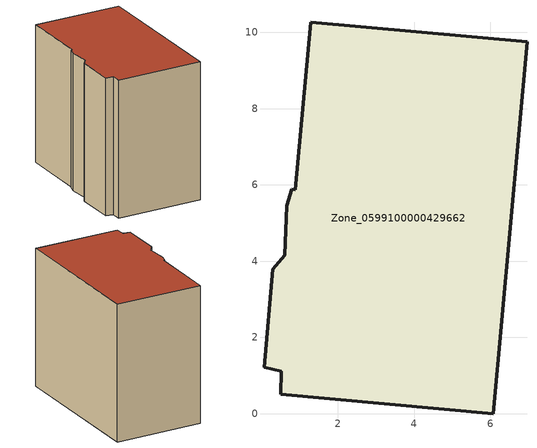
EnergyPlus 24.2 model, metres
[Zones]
Zone_0599100000429662
 floor ground (C_G): 0.61,4.16 0.65,5.45 0.79,5.88 0.89,5.88 1.29,10.27 6.96,9.75 6.07,0 0.5,0.51 0.52,1.11 0.06,1.22 0.29,3.78 z0
 wall outside (C_F): 6.07,0 6.96,9.75 1.29,10.27 0.89,5.88 0.79,5.88 0.65,5.45 0.61,4.16 0.29,3.78 0.06,1.22 0.52,1.11 0.5,0.51 6.07,0 z0:8.92
 roof outside (C_R): 0.52,1.11 0.5,0.51 6.07,0 6.96,9.75 1.29,10.27 0.89,5.88 0.79,5.88 0.65,5.45 0.61,4.16 0.29,3.78 0.06,1.22 z8.92
[BUILDING]
Pand.0599100000429662: North Axis=0; Terrain=City; Loads Convergence Tolerance Value=0.04; Temperature Convergence Tolerance Value=0.4; Solar Distribution=FullExterior; Maximum Number of Warmup Days=25; Minimum Number of Warmup Days=1
[Site:Location]
Rotterdam.The.Hague.AP_ZH_NLD Design_Conditions: Latitude=51.96; Longitude=4.45; Time Zone=1; Elevation=-4.5
[SITE:GROUNDTEMPERATURE:BUILDINGSURFACE]
18, 18, 18, 18, 18, 18, 18, 18, 18, 18, 18, 18
[MATERIAL] Thermal Absorptance=0.9; Solar Absorptance=0.7; Visible Absorptance=0.7
Name | Roughness | Thickness | Conductivity | Density | Specific Heat
G.TI.2006-2014 | MediumSmooth | 0.15 | 0.06 | 540 | 1210
F.TI.2006-2014 | Rough | 0.3 | 0.12 | 1920 | 840
R.TI.2006-2014 | MediumRough | 0.2 | 0.08 | 1500 | 1000
[CONSTRUCTION]
C_G: G.TI.2006-2014
C_F: F.TI.2006-2014
C_R: R.TI.2006-2014
[ZONE]
Zone_0599100000429662: Type=1; Multiplier=1; Ceiling Height=Autocalculate; Volume=Autocalculate; Floor Area=autocalculate; Part of Total Floor Area=Yes
[ZONEINFILTRATION:DESIGNFLOWRATE]
Infil_Zone_0599100000429662: Zone or ZoneList or Space or SpaceList=Zone_0599100000429662; Schedule=AlwaysOn; Design Flow Rate Calculation Method=Flow/Area; Flow Rate per Floor Area=0.0015; Constant Term Coefficient=1; Temperature Term Coefficient=0; Velocity Term Coefficient=0; Velocity Squared Term Coefficient=0
[HVACTEMPLATE:ZONE:IDEALLOADSAIRSYSTEM]
Zone_0599100000429662: Maximum Heating Supply Air Temperature=50; Minimum Cooling Supply Air Temperature=13; Maximum Heating Supply Air Humidity Ratio=0.0156; Minimum Cooling Supply Air Humidity Ratio=0.0077; Heating Limit=NoLimit; Cooling Limit=NoLimit; Dehumidification Control Type=ConstantSensibleHeatRatio; Cooling Sensible Heat Ratio=0.7; Dehumidification Setpoint=60; Humidification Control Type=None; Humidification Setpoint=30; Outdoor Air Method=None; Outdoor Air Flow Rate per Person=0.00944; Outdoor Air Flow Rate per Zone Floor Area=0; Outdoor Air Flow Rate per Zone=0; Demand Controlled Ventilation Type=None; Outdoor Air Economizer Type=NoEconomizer; Heat Recovery Type=None; Sensible Heat Recovery Effectiveness=0.7; Latent Heat Recovery Effectiveness=0.65
[ZONECONTROL:THERMOSTAT]
ThermostatControl_Zone_0599100000429662: Zone or ZoneList=Zone_0599100000429662; Control Type Schedule=DualSetpointControlType; Control 1=Thermostat_Zone_0599100000429662; Temperature Difference Between Cutout And Setpoint=0
[THERMOSTATSETPOINT:DUALSETPOINT]
Thermostat_Zone_0599100000429662: Heating Setpoint Temperature Schedule=HeatingSetpoint_Zone_0599100000429662; Cooling Setpoint Temperature Schedule=CoolingSetpoint_Zone_0599100000429662
[SCHEDULE:COMPACT]
HeatingSetpoint_Zone_0599100000429662: Through: 12/31, For: AllDays, Until: 24:00, 21
CoolingSetpoint_Zone_0599100000429662: Through: 12/31, For: AllDays, Until: 24:00, 24
DualSetpointControlType: Through: 12/31, For: AllDays, Until: 24:00, 4
AlwaysOn: Through: 12/31, For: AllDays, Until: 24:00, 1
